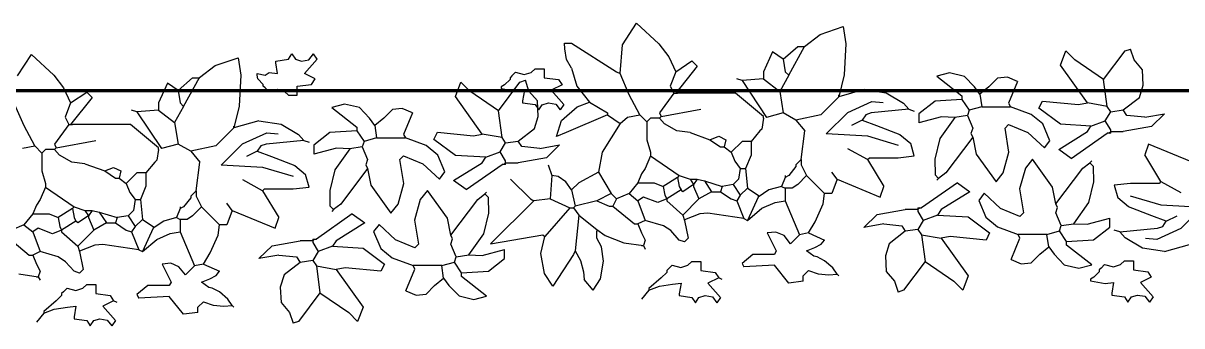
# Model space of a CAD drawing. Header units: inches. Extents: x 2013 to 15569, y -2551 to 2524.
# Drawn here: x 10773.4 to 10979.4, y 1019.8 to 1073.7 of the extents above; entities that cross this region are included whole.
import ezdxf

# ---------------------------------------------------------------- set-up
doc = ezdxf.new("R2010")
doc.units = ezdxf.units.IN
doc.header["$MEASUREMENT"] = 0
doc.layers.add('A-FLOR-FTPT', color=6, linetype='Continuous', lineweight=70)
doc.layers.add('VERDE_siepe', color=96, linetype='Continuous')

msp = doc.modelspace()

# ---------------------------------------------------------------- linework, layer by layer
at = {"layer": 'A-FLOR-FTPT'}
msp.add_line((11298.869, 1061.639), (10391.869, 1061.639), dxfattribs=at)
at = {"layer": 'VERDE_siepe'}
for p, q in [((10879.966, 1069.876), (10882.455, 1073.712)), ((10882.455, 1073.712), (10886.409, 1070.03)), ((10915.112, 1071.717), (10919.213, 1073.098)), ((10919.213, 1073.098), (10919.652, 1070.03)), ((10912.33, 1069.569), (10915.112, 1071.717)), ((10869.64, 1070.174), (10870.916, 1070.174)), ((10869.715, 1069.109), (10869.64, 1070.174)), ((10870.007, 1067.268), (10869.715, 1069.109)), ((10870.916, 1070.174), (10878.888, 1065.072)), ((10879.526, 1064.753), (10879.966, 1069.876)), ((10886.409, 1070.03), (10888.167, 1067.728)), ((10908.546, 1067.304), (10911.098, 1069.537)), ((10909.503, 1064.434), (10912.33, 1069.569)), ((10911.098, 1069.537), (10912.373, 1069.537)), ((10919.652, 1070.03), (10919.359, 1064.506)), ((10969.289, 1068.778), (10970.246, 1069.097)), ((10970.883, 1067.183), (10970.246, 1069.097)), ((10772.415, 1064.319), (10774.905, 1068.155)), ((10774.905, 1068.155), (10778.859, 1064.473)), ((10807.562, 1066.16), (10811.663, 1067.541)), ((10811.663, 1067.541), (10812.102, 1064.473)), ((10818.333, 1066.961), (10820.565, 1067.279)), ((10818.333, 1066.641), (10818.333, 1066.961)), ((10820.565, 1067.279), (10821.203, 1068.236)), ((10821.203, 1068.236), (10821.825, 1067.308)), ((10821.825, 1067.308), (10822.915, 1066.966)), ((10822.915, 1066.966), (10824.222, 1067.194)), ((10823.435, 1064.728), (10825.667, 1067.279)), ((10824.222, 1067.194), (10825.03, 1068.236)), ((10825.667, 1067.279), (10825.03, 1068.236)), ((10870.915, 1065.71), (10870.007, 1067.268)), ((10888.167, 1067.728), (10889.412, 1065.072)), ((10889.412, 1065.072), (10892.282, 1066.985)), ((10892.282, 1066.985), (10893.238, 1066.029)), ((10906.633, 1068.58), (10905.038, 1065.072)), ((10908.546, 1067.304), (10906.633, 1068.58)), ((10908.546, 1067.304), (10908.865, 1065.072)), ((10957.809, 1066.227), (10958.766, 1068.778)), ((10960.359, 1067.183), (10958.766, 1068.778)), ((10965.463, 1063.675), (10960.359, 1067.183)), ((10965.463, 1063.675), (10969.289, 1068.778)), ((10972.374, 1065.416), (10970.883, 1067.183)), ((10804.78, 1064.012), (10807.562, 1066.16)), ((10816.448, 1064.468), (10817.14, 1064.911)), ((10817.14, 1064.911), (10818.651, 1064.728)), ((10818.651, 1064.728), (10818.333, 1066.641)), ((10860.285, 1064.318), (10860.922, 1064.957)), ((10860.922, 1064.957), (10862.477, 1064.552)), ((10862.477, 1064.552), (10863.73, 1064.952)), ((10863.73, 1064.952), (10864.43, 1065.595)), ((10864.43, 1065.595), (10866.025, 1065.595)), ((10866.025, 1065.595), (10866.025, 1064)), ((10870.915, 1065.71), (10871.872, 1062.52)), ((10878.888, 1065.072), (10879.526, 1064.753)), ((10889.412, 1065.072), (10888.455, 1062.52)), ((10893.238, 1066.029), (10889.412, 1061.245)), ((10905.038, 1065.072), (10905.038, 1063.797)), ((10908.865, 1065.072), (10909.503, 1064.434)), ((10938.114, 1064.839), (10935.835, 1064.259)), ((10940.75, 1064.225), (10938.114, 1064.839)), ((10962.592, 1059.53), (10957.809, 1066.227)), ((10972.521, 1062.654), (10972.374, 1065.416)), ((10778.859, 1064.473), (10780.616, 1062.171)), ((10799.082, 1063.023), (10797.487, 1059.515)), ((10800.996, 1061.747), (10799.082, 1063.023)), ((10800.996, 1061.747), (10803.547, 1063.98)), ((10801.952, 1058.877), (10804.78, 1064.012)), ((10803.547, 1063.98), (10804.823, 1063.98)), ((10812.102, 1064.473), (10811.809, 1058.95)), ((10815.007, 1064.427), (10815.007, 1064.747)), ((10815.007, 1064.747), (10816.448, 1064.468)), ((10815.143, 1063.771), (10815.007, 1064.427)), ((10816.1, 1062.814), (10815.143, 1063.771)), ((10816.1, 1062.496), (10816.1, 1062.814)), ((10822.16, 1062.496), (10824.71, 1062.814)), ((10825.348, 1063.771), (10823.435, 1064.728)), ((10824.71, 1062.814), (10825.348, 1063.771)), ((10850.258, 1060.67), (10851.215, 1063.221)), ((10852.809, 1061.626), (10851.215, 1063.221)), ((10857.912, 1058.118), (10861.739, 1063.221)), ((10859.009, 1062.725), (10858.422, 1062.38)), ((10859.965, 1063.681), (10859.009, 1062.725)), ((10860.285, 1064.318), (10859.965, 1064)), ((10859.965, 1064), (10859.965, 1063.681)), ((10861.739, 1063.221), (10862.696, 1063.54)), ((10863.333, 1061.626), (10862.696, 1063.54)), ((10866.025, 1064), (10868.576, 1063.681)), ((10869.214, 1062.725), (10867.301, 1061.768)), ((10868.576, 1063.681), (10869.214, 1062.725)), ((10881.137, 1060.978), (10879.526, 1064.753)), ((10901.211, 1063.477), (10900.254, 1063.797)), ((10905.038, 1063.797), (10901.211, 1063.477)), ((10901.211, 1063.477), (10905.579, 1056.928)), ((10905.038, 1063.797), (10907.908, 1061.564)), ((10909.503, 1064.434), (10907.908, 1061.564)), ((10919.359, 1064.506), (10918.432, 1060.607)), ((10935.835, 1064.259), (10940.299, 1060.752)), ((10942.532, 1062.346), (10940.75, 1064.225)), ((10946.608, 1063.918), (10945.083, 1062.346)), ((10948.365, 1064.072), (10946.608, 1063.918)), ((10950.186, 1063.303), (10948.365, 1064.072)), ((10950.186, 1063.303), (10948.591, 1059.476)), ((10966.1, 1058.891), (10965.463, 1063.675)), ((10780.616, 1062.171), (10781.861, 1059.515)), ((10781.861, 1059.515), (10784.731, 1061.428)), ((10784.731, 1061.428), (10785.688, 1060.472)), ((10800.996, 1061.747), (10801.314, 1059.515)), ((10816.419, 1062.177), (10816.1, 1062.496)), ((10816.419, 1062.177), (10817.056, 1061.539)), ((10817.056, 1061.539), (10818.611, 1061.943)), ((10818.611, 1061.943), (10819.864, 1061.544)), ((10819.864, 1061.544), (10820.565, 1060.901)), ((10820.565, 1060.901), (10822.16, 1060.901)), ((10822.16, 1060.901), (10822.16, 1062.496)), ((10855.042, 1053.973), (10850.258, 1060.67)), ((10857.912, 1058.118), (10852.809, 1061.626)), ((10858.422, 1062.38), (10858.422, 1062.06)), ((10858.422, 1062.06), (10859.729, 1061.833)), ((10859.729, 1061.833), (10861.006, 1061.584)), ((10861.006, 1061.584), (10862.517, 1061.768)), ((10862.517, 1061.768), (10862.198, 1059.854)), ((10864.824, 1059.859), (10863.333, 1061.626)), ((10867.301, 1061.768), (10869.533, 1059.216)), ((10871.872, 1062.52), (10874.104, 1059.65)), ((10883.033, 1057.418), (10881.137, 1060.978)), ((10889.093, 1061.245), (10886.541, 1057.737)), ((10888.455, 1062.52), (10889.093, 1061.245)), ((10889.093, 1061.245), (10889.412, 1061.245)), ((10889.412, 1061.245), (10889.73, 1061.245)), ((10900.063, 1061.245), (10889.73, 1061.245)), ((10905.038, 1057.099), (10900.063, 1061.245)), ((10907.908, 1061.564), (10908.546, 1057.737)), ((10922.897, 1061.883), (10918.432, 1060.607)), ((10918.432, 1060.607), (10918.432, 1060.926)), ((10922.897, 1061.883), (10926.828, 1061.285)), ((10926.828, 1061.285), (10929.903, 1059.444)), ((10940.299, 1060.752), (10940.299, 1060.114)), ((10943.489, 1061.07), (10942.532, 1062.346)), ((10945.083, 1062.346), (10943.489, 1061.07)), ((10943.489, 1061.07), (10943.808, 1058.838)), ((10971.84, 1060.486), (10972.521, 1062.654)), ((10773.587, 1055.421), (10771.975, 1059.196)), ((10781.861, 1059.515), (10780.904, 1056.963)), ((10785.688, 1060.472), (10781.861, 1055.688)), ((10797.487, 1059.515), (10797.487, 1058.24)), ((10801.952, 1058.877), (10800.358, 1056.007)), ((10801.314, 1059.515), (10801.952, 1058.877)), ((10811.809, 1058.95), (10810.882, 1055.05)), ((10830.564, 1059.282), (10828.285, 1058.702)), ((10828.285, 1058.702), (10832.749, 1055.195)), ((10833.2, 1058.668), (10830.564, 1059.282)), ((10834.982, 1056.789), (10833.2, 1058.668)), ((10862.198, 1059.854), (10862.198, 1059.535)), ((10862.198, 1059.535), (10864.43, 1059.216)), ((10864.43, 1059.216), (10865.069, 1058.259)), ((10864.97, 1057.097), (10864.824, 1059.859)), ((10865.069, 1058.259), (10865.691, 1059.187)), ((10865.691, 1059.187), (10866.781, 1059.53)), ((10866.781, 1059.53), (10868.088, 1059.301)), ((10868.088, 1059.301), (10868.896, 1058.259)), ((10869.533, 1059.216), (10868.896, 1058.259)), ((10869.129, 1056.375), (10871.911, 1058.83)), ((10871.911, 1058.83), (10874.104, 1059.65)), ((10874.104, 1059.65), (10877.293, 1057.737)), ((10918.432, 1060.607), (10915.243, 1057.418)), ((10919.992, 1057.795), (10924.274, 1059.766)), ((10924.274, 1059.766), (10926.285, 1059.563)), ((10929.903, 1059.444), (10930.869, 1058.375)), ((10935.516, 1059.795), (10932.646, 1057.562)), ((10940.299, 1060.114), (10935.516, 1059.795)), ((10940.299, 1060.114), (10941.576, 1058.2)), ((10943.808, 1058.838), (10941.576, 1058.2)), ((10943.808, 1058.838), (10948.91, 1058.838)), ((10948.591, 1059.476), (10948.91, 1058.838)), ((10952.612, 1057.475), (10948.91, 1058.838)), ((10953.982, 1058.573), (10954.619, 1059.848)), ((10954.619, 1059.848), (10960.998, 1059.211)), ((10960.998, 1059.211), (10962.592, 1059.53)), ((10966.1, 1058.891), (10962.592, 1059.53)), ((10966.738, 1057.935), (10966.1, 1058.891)), ((10968.97, 1058.254), (10971.84, 1060.486)), ((10780.904, 1056.963), (10781.543, 1055.688)), ((10793.66, 1057.92), (10792.704, 1058.24)), ((10797.487, 1058.24), (10793.66, 1057.92)), ((10793.66, 1057.92), (10798.029, 1051.371)), ((10797.487, 1058.24), (10800.358, 1056.007)), ((10835.939, 1055.514), (10834.982, 1056.789)), ((10837.533, 1056.789), (10835.939, 1055.514)), ((10839.058, 1058.362), (10837.533, 1056.789)), ((10840.815, 1058.515), (10839.058, 1058.362)), ((10842.636, 1057.746), (10840.815, 1058.515)), ((10842.636, 1057.746), (10841.041, 1053.919)), ((10858.549, 1053.335), (10857.912, 1058.118)), ((10864.29, 1054.929), (10864.97, 1057.097)), ((10877.293, 1057.418), (10869.958, 1054.229)), ((10877.293, 1057.737), (10877.293, 1057.418)), ((10877.293, 1057.418), (10879.526, 1055.823)), ((10879.526, 1055.823), (10880.844, 1056.989)), ((10880.844, 1056.989), (10883.033, 1057.418)), ((10883.033, 1057.418), (10884.309, 1056.143)), ((10884.947, 1056.78), (10884.309, 1056.143)), ((10886.541, 1056.78), (10884.947, 1056.78)), ((10886.541, 1057.737), (10886.86, 1057.099)), ((10886.86, 1057.099), (10886.541, 1056.78)), ((10887.434, 1055.762), (10886.541, 1056.78)), ((10886.86, 1057.099), (10893.877, 1058.375)), ((10905.038, 1056.78), (10904.719, 1054.866)), ((10905.038, 1056.78), (10905.038, 1057.099)), ((10908.546, 1057.737), (10905.579, 1056.928)), ((10910.778, 1056.461), (10908.546, 1057.737)), ((10915.243, 1057.418), (10910.778, 1056.461)), ((10916.164, 1053.989), (10919.992, 1057.795)), ((10923.216, 1057.418), (10922.578, 1056.461)), ((10924.172, 1057.737), (10923.216, 1057.418)), ((10930.869, 1058.375), (10924.172, 1057.737)), ((10930.869, 1058.375), (10931.826, 1058.056)), ((10932.646, 1057.562), (10932.646, 1055.968)), ((10936.65, 1057.015), (10932.646, 1055.968)), ((10939.024, 1056.925), (10936.357, 1053.179)), ((10939.024, 1056.925), (10936.65, 1057.015)), ((10941.256, 1057.243), (10939.024, 1056.925)), ((10941.576, 1058.2), (10941.256, 1057.243)), ((10941.256, 1057.243), (10942.213, 1055.011)), ((10954.662, 1055.787), (10952.612, 1057.475)), ((10957.809, 1055.703), (10953.982, 1058.573)), ((10965.781, 1056.341), (10966.738, 1057.935)), ((10966.738, 1057.935), (10968.97, 1058.254)), ((10969.608, 1057.297), (10968.97, 1058.254)), ((10972.797, 1056.978), (10969.608, 1057.297)), ((10972.797, 1056.978), (10976.328, 1057.591)), ((10976.328, 1057.591), (10973.985, 1055.29)), ((10775.483, 1051.861), (10773.587, 1055.421)), ((10781.543, 1055.688), (10778.991, 1052.18)), ((10781.543, 1055.688), (10781.861, 1055.688)), ((10781.861, 1055.688), (10782.18, 1055.688)), ((10792.512, 1055.688), (10782.18, 1055.688)), ((10797.487, 1051.543), (10792.512, 1055.688)), ((10800.358, 1056.007), (10800.996, 1052.18)), ((10810.882, 1055.05), (10807.693, 1051.861)), ((10815.347, 1056.326), (10810.882, 1055.05)), ((10810.882, 1055.05), (10810.882, 1055.37)), ((10815.347, 1056.326), (10819.278, 1055.728)), ((10819.278, 1055.728), (10822.353, 1053.887)), ((10832.749, 1054.557), (10827.965, 1054.238)), ((10832.749, 1055.195), (10832.749, 1054.557)), ((10832.749, 1054.557), (10834.025, 1052.643)), ((10835.939, 1055.514), (10836.257, 1053.281)), ((10861.42, 1052.697), (10864.29, 1054.929)), ((10868.23, 1053.538), (10869.129, 1056.375)), ((10879.526, 1055.823), (10876.336, 1050.721)), ((10884.309, 1056.143), (10884.309, 1052.953)), ((10889.631, 1054.534), (10887.434, 1055.762)), ((10891.963, 1054.229), (10889.631, 1054.534)), ((10904.401, 1054.548), (10902.806, 1052.634)), ((10904.719, 1054.866), (10904.401, 1054.548)), ((10910.778, 1056.461), (10912.373, 1054.548)), ((10911.735, 1049.446), (10912.373, 1054.548)), ((10922.578, 1056.461), (10920.665, 1055.505)), ((10922.578, 1056.461), (10925.129, 1055.505)), ((10925.129, 1055.505), (10929.276, 1053.91)), ((10942.213, 1055.011), (10941.894, 1054.055)), ((10948.591, 1055.649), (10947.953, 1055.011)), ((10948.658, 1050.724), (10947.953, 1055.011)), ((10948.591, 1055.649), (10952.026, 1054.253)), ((10955.927, 1052.778), (10954.662, 1055.787)), ((10963.23, 1055.384), (10957.809, 1055.703)), ((10962.592, 1054.427), (10963.23, 1055.384)), ((10963.23, 1055.384), (10965.781, 1056.341)), ((10966.738, 1054.746), (10965.781, 1056.341)), ((10966.738, 1054.427), (10966.738, 1054.746)), ((10973.985, 1055.29), (10968.97, 1054.427)), ((10779.31, 1051.543), (10786.326, 1052.818)), ((10812.442, 1052.239), (10816.723, 1054.21)), ((10823.319, 1052.818), (10816.622, 1052.18)), ((10816.723, 1054.21), (10818.735, 1054.006)), ((10822.353, 1053.887), (10823.319, 1052.818)), ((10823.319, 1052.818), (10824.276, 1052.499)), ((10827.965, 1054.238), (10825.095, 1052.005)), ((10834.025, 1052.643), (10833.706, 1051.687)), ((10836.257, 1053.281), (10834.025, 1052.643)), ((10836.257, 1053.281), (10841.36, 1053.281)), ((10841.041, 1053.919), (10841.36, 1053.281)), ((10845.062, 1051.918), (10841.36, 1053.281)), ((10846.431, 1053.016), (10847.069, 1054.291)), ((10850.258, 1050.146), (10846.431, 1053.016)), ((10847.069, 1054.291), (10853.447, 1053.654)), ((10853.447, 1053.654), (10855.042, 1053.973)), ((10858.549, 1053.335), (10855.042, 1053.973)), ((10859.188, 1052.378), (10858.549, 1053.335)), ((10859.188, 1052.378), (10861.42, 1052.697)), ((10862.058, 1051.741), (10861.42, 1052.697)), ((10869.958, 1054.229), (10868.23, 1053.538)), ((10884.309, 1052.953), (10884.947, 1050.721)), ((10891.963, 1054.229), (10895.471, 1052.953)), ((10895.471, 1052.953), (10897.065, 1053.591)), ((10895.471, 1052.953), (10897.384, 1051.678)), ((10897.065, 1053.591), (10898.341, 1052.953)), ((10898.341, 1052.953), (10898.022, 1051.678)), ((10901.211, 1052.634), (10899.297, 1050.721)), ((10902.806, 1052.634), (10901.211, 1052.634)), ((10902.806, 1052.634), (10902.811, 1050.239)), ((10923.56, 1053.582), (10916.164, 1053.989)), ((10929.01, 1051.95), (10923.56, 1053.582)), ((10929.276, 1053.91), (10931.189, 1052.316)), ((10936.357, 1053.179), (10935.478, 1049.497)), ((10942.213, 1053.417), (10937.429, 1047.038)), ((10941.894, 1054.055), (10942.213, 1053.417)), ((10942.213, 1053.416), (10942.8, 1050.418)), ((10952.026, 1054.253), (10954.97, 1051.503)), ((10954.97, 1051.503), (10955.927, 1052.778)), ((10957.489, 1051.238), (10962.592, 1054.427)), ((10959.722, 1049.644), (10966.1, 1054.108)), ((10966.419, 1054.108), (10966.1, 1054.108)), ((10966.419, 1054.108), (10966.738, 1054.427)), ((10966.738, 1054.108), (10966.419, 1054.108)), ((10966.738, 1054.108), (10966.738, 1054.427)), ((10966.738, 1054.427), (10968.97, 1054.427)), ((10773.294, 1051.432), (10775.483, 1051.861)), ((10775.483, 1051.861), (10776.759, 1050.586)), ((10777.396, 1051.223), (10776.759, 1050.586)), ((10776.759, 1050.586), (10776.759, 1047.396)), ((10778.991, 1051.223), (10777.396, 1051.223)), ((10778.991, 1052.18), (10779.31, 1051.543)), ((10779.31, 1051.543), (10778.991, 1051.223)), ((10779.884, 1050.205), (10778.991, 1051.223)), ((10797.487, 1051.223), (10797.169, 1049.31)), ((10797.487, 1051.223), (10797.487, 1051.543)), ((10800.996, 1052.18), (10798.029, 1051.371)), ((10803.228, 1050.904), (10800.996, 1052.18)), ((10807.693, 1051.861), (10803.228, 1050.904)), ((10803.228, 1050.904), (10804.823, 1048.991)), ((10808.614, 1048.433), (10812.442, 1052.239)), ((10815.028, 1050.904), (10813.115, 1049.948)), ((10815.665, 1051.861), (10815.028, 1050.904)), ((10815.028, 1050.904), (10817.579, 1049.948)), ((10816.622, 1052.18), (10815.665, 1051.861)), ((10825.095, 1052.005), (10825.095, 1050.411)), ((10829.099, 1051.458), (10825.095, 1050.411)), ((10831.473, 1051.368), (10828.806, 1047.622)), ((10831.473, 1051.368), (10829.099, 1051.458)), ((10833.706, 1051.687), (10831.474, 1051.368)), ((10833.706, 1051.687), (10834.662, 1049.455)), ((10847.112, 1050.23), (10845.062, 1051.918)), ((10855.679, 1049.827), (10858.231, 1050.784)), ((10858.231, 1050.784), (10859.188, 1052.378)), ((10859.188, 1049.189), (10858.231, 1050.784)), ((10865.246, 1051.421), (10862.058, 1051.741)), ((10865.246, 1051.421), (10868.778, 1052.035)), ((10868.778, 1052.035), (10866.435, 1049.733)), ((10876.336, 1050.721), (10875.699, 1047.213)), ((10884.947, 1050.721), (10884.947, 1050.083)), ((10897.384, 1051.678), (10898.022, 1051.678)), ((10898.022, 1051.678), (10899.297, 1050.721)), ((10899.297, 1050.721), (10899.936, 1049.126)), ((10923.535, 1049.446), (10920.027, 1051.359)), ((10931.826, 1050.083), (10931.189, 1052.316)), ((10942.8, 1050.418), (10946.359, 1045.444)), ((10947.635, 1047.038), (10948.658, 1050.724)), ((10959.722, 1049.644), (10957.489, 1051.238)), ((10973.435, 1052.194), (10972.797, 1050.281)), ((10981.089, 1049.005), (10973.435, 1052.194)), ((10782.081, 1048.977), (10779.884, 1050.205)), ((10784.413, 1048.672), (10782.081, 1048.977)), ((10784.413, 1048.672), (10787.92, 1047.396)), ((10796.85, 1048.991), (10795.255, 1047.078)), ((10797.169, 1049.31), (10796.85, 1048.991)), ((10804.184, 1043.889), (10804.823, 1048.991)), ((10816.01, 1048.025), (10808.614, 1048.433)), ((10817.579, 1049.948), (10821.725, 1048.353)), ((10821.725, 1048.353), (10823.639, 1046.759)), ((10834.662, 1049.455), (10834.344, 1048.498)), ((10834.344, 1048.498), (10834.662, 1047.86)), ((10841.041, 1050.092), (10840.403, 1049.455)), ((10841.108, 1045.168), (10840.403, 1049.455)), ((10841.041, 1050.092), (10844.476, 1048.696)), ((10844.476, 1048.696), (10847.419, 1045.946)), ((10848.376, 1047.222), (10847.112, 1050.23)), ((10849.939, 1045.681), (10855.042, 1048.87)), ((10855.679, 1049.827), (10850.258, 1050.146)), ((10852.172, 1044.087), (10858.549, 1048.551)), ((10855.042, 1048.87), (10855.679, 1049.827)), ((10858.869, 1048.551), (10858.549, 1048.551)), ((10858.869, 1048.551), (10859.188, 1048.87)), ((10859.188, 1048.551), (10858.869, 1048.551)), ((10859.188, 1048.87), (10859.188, 1049.189)), ((10859.188, 1048.551), (10859.188, 1048.87)), ((10859.188, 1048.87), (10861.42, 1048.87)), ((10866.435, 1049.733), (10861.42, 1048.87)), ((10866.769, 1048.489), (10867.407, 1046.575)), ((10884.947, 1050.083), (10883.99, 1047.851)), ((10884.947, 1050.083), (10890.05, 1046.575)), ((10899.936, 1049.126), (10900.892, 1047.851)), ((10902.811, 1050.239), (10901.849, 1047.851)), ((10911.735, 1049.446), (10910.778, 1048.489)), ((10910.778, 1048.489), (10910.778, 1048.169)), ((10911.735, 1049.446), (10911.735, 1048.489)), ((10911.735, 1048.489), (10912.692, 1046.575)), ((10923.535, 1049.446), (10923.854, 1049.764)), ((10923.535, 1049.446), (10926.405, 1044.662)), ((10923.854, 1049.764), (10928.956, 1049.764)), ((10928.956, 1049.764), (10931.826, 1050.083)), ((10935.478, 1049.497), (10935.516, 1046.719)), ((10952.843, 1049.499), (10951.568, 1047.905)), ((10956.402, 1044.525), (10952.843, 1049.499)), ((10961.773, 1047.905), (10963.048, 1048.861)), ((10963.048, 1048.861), (10963.367, 1049.18)), ((10963.686, 1048.223), (10963.048, 1048.861)), ((10975.667, 1045.497), (10972.797, 1050.281)), ((10776.759, 1047.396), (10777.396, 1045.164)), ((10787.92, 1047.396), (10789.515, 1048.034)), ((10787.92, 1047.396), (10789.834, 1046.121)), ((10789.515, 1048.034), (10790.79, 1047.396)), ((10790.79, 1047.396), (10790.472, 1046.121)), ((10793.66, 1047.078), (10791.747, 1045.164)), ((10795.255, 1047.078), (10793.66, 1047.078)), ((10795.255, 1047.078), (10795.261, 1044.682)), ((10821.459, 1046.394), (10816.01, 1048.025)), ((10824.276, 1044.526), (10823.639, 1046.759)), ((10828.806, 1047.622), (10827.928, 1043.94)), ((10834.662, 1047.86), (10829.879, 1041.481)), ((10834.663, 1047.859), (10835.25, 1044.861)), ((10847.419, 1045.946), (10848.376, 1047.222)), ((10867.407, 1046.575), (10867.088, 1042.429)), ((10868.543, 1046.403), (10867.407, 1046.575)), ((10869.861, 1045.483), (10868.543, 1046.403)), ((10875.699, 1047.213), (10872.19, 1045.299)), ((10875.699, 1047.213), (10877.931, 1043.386)), ((10883.353, 1046.894), (10882.714, 1045.299)), ((10883.99, 1047.851), (10883.353, 1046.894)), ((10889.73, 1046.256), (10887.18, 1044.662)), ((10890.05, 1046.575), (10889.73, 1046.256)), ((10889.73, 1046.256), (10890.05, 1044.662)), ((10890.05, 1046.575), (10891.963, 1045.937)), ((10900.892, 1047.851), (10900.574, 1045.937)), ((10900.892, 1047.851), (10901.849, 1047.851)), ((10901.849, 1047.851), (10902.168, 1044.342)), ((10908.865, 1046.256), (10908.228, 1044.662)), ((10908.865, 1046.575), (10908.865, 1046.256)), ((10909.503, 1046.575), (10908.865, 1046.256)), ((10910.778, 1048.169), (10909.503, 1046.575)), ((10912.692, 1046.575), (10911.098, 1044.981)), ((10912.692, 1046.575), (10915.881, 1043.386)), ((10918.113, 1045.937), (10917.157, 1047.213)), ((10935.516, 1046.719), (10936.154, 1046.081)), ((10937.429, 1047.038), (10936.154, 1046.081)), ((10946.359, 1045.444), (10947.635, 1047.038)), ((10951.568, 1047.905), (10950.544, 1044.218)), ((10956.989, 1041.526), (10961.773, 1047.905)), ((10963.724, 1045.446), (10963.686, 1048.223)), ((10777.396, 1044.526), (10776.439, 1042.294)), ((10777.396, 1045.164), (10777.396, 1044.526)), ((10777.396, 1044.526), (10782.499, 1041.019)), ((10789.834, 1046.121), (10790.472, 1046.121)), ((10790.472, 1046.121), (10791.747, 1045.164)), ((10791.747, 1045.164), (10792.385, 1043.569)), ((10795.261, 1044.682), (10794.299, 1042.294)), ((10815.985, 1043.889), (10812.476, 1045.802)), ((10815.985, 1043.889), (10816.303, 1044.207)), ((10816.303, 1044.207), (10821.406, 1044.207)), ((10821.406, 1044.207), (10824.276, 1044.526)), ((10835.25, 1044.861), (10838.808, 1039.887)), ((10840.084, 1041.481), (10841.108, 1045.168)), ((10852.172, 1044.087), (10849.939, 1045.681)), ((10860.072, 1045.937), (10863.58, 1042.429)), ((10870.915, 1044.024), (10869.861, 1045.483)), ((10872.19, 1045.299), (10870.915, 1044.024)), ((10882.714, 1045.299), (10881.12, 1043.386)), ((10882.714, 1045.299), (10885.585, 1045.299)), ((10885.585, 1045.299), (10887.18, 1044.662)), ((10887.18, 1044.662), (10887.498, 1043.067)), ((10890.05, 1044.662), (10890.368, 1044.024)), ((10892.6, 1044.981), (10890.687, 1043.705)), ((10891.963, 1045.937), (10892.6, 1044.981)), ((10891.963, 1045.937), (10893.238, 1045.937)), ((10893.238, 1045.937), (10892.6, 1044.981)), ((10892.6, 1044.981), (10892.6, 1044.662)), ((10892.6, 1044.662), (10893.557, 1042.429)), ((10893.238, 1045.937), (10894.514, 1045.619)), ((10894.514, 1045.619), (10897.703, 1044.662)), ((10894.514, 1045.619), (10895.79, 1043.705)), ((10897.703, 1044.662), (10897.384, 1043.705)), ((10899.617, 1044.981), (10897.703, 1044.662)), ((10900.574, 1045.937), (10899.617, 1044.981)), ((10899.617, 1044.981), (10900.892, 1043.067)), ((10902.168, 1044.342), (10900.892, 1043.067)), ((10902.168, 1044.342), (10904.081, 1043.067)), ((10908.228, 1044.662), (10905.995, 1044.024)), ((10908.228, 1044.662), (10908.865, 1044.342)), ((10910.141, 1044.342), (10908.865, 1044.342)), ((10908.865, 1044.342), (10908.865, 1042.11)), ((10911.098, 1044.981), (10910.141, 1044.342)), ((10918.113, 1045.937), (10917.157, 1043.386)), ((10918.113, 1045.937), (10925.767, 1042.749)), ((10925.767, 1042.749), (10926.405, 1044.662)), ((10939.48, 1045.299), (10933.102, 1040.835)), ((10936.154, 1046.081), (10935.835, 1045.763)), ((10939.48, 1045.299), (10941.713, 1043.705)), ((10950.544, 1044.218), (10951.249, 1039.931)), ((10956.989, 1041.527), (10956.402, 1044.525)), ((10962.845, 1041.764), (10963.724, 1045.446)), ((10970.246, 1045.179), (10967.376, 1044.86)), ((10967.376, 1044.86), (10968.013, 1042.627)), ((10975.348, 1045.179), (10970.246, 1045.179)), ((10975.667, 1045.497), (10975.348, 1045.179)), ((10975.667, 1045.497), (10979.175, 1043.584)), ((10776.439, 1042.294), (10775.802, 1041.337)), ((10792.385, 1043.569), (10793.342, 1042.294)), ((10793.342, 1042.294), (10793.023, 1040.38)), ((10793.342, 1042.294), (10794.299, 1042.294)), ((10794.299, 1042.294), (10794.617, 1038.786)), ((10803.228, 1042.613), (10801.952, 1041.019)), ((10804.184, 1043.889), (10803.228, 1042.932)), ((10803.228, 1042.932), (10803.228, 1042.613)), ((10804.184, 1043.889), (10804.184, 1042.932)), ((10804.184, 1042.932), (10805.141, 1041.019)), ((10815.985, 1043.889), (10818.855, 1039.105)), ((10827.928, 1043.94), (10827.965, 1041.163)), ((10844.017, 1042.348), (10842.994, 1038.662)), ((10845.292, 1043.942), (10844.017, 1042.348)), ((10848.851, 1038.968), (10845.293, 1043.942)), ((10849.439, 1035.969), (10854.223, 1042.348)), ((10854.223, 1042.348), (10855.498, 1043.305)), ((10855.498, 1043.305), (10855.816, 1043.623)), ((10856.136, 1042.667), (10855.498, 1043.305)), ((10856.174, 1039.889), (10856.136, 1042.667)), ((10864.218, 1042.11), (10856.519, 1034.411)), ((10863.58, 1042.429), (10864.218, 1042.11)), ((10867.088, 1042.429), (10864.218, 1042.11)), ((10867.088, 1042.429), (10870.596, 1040.835)), ((10870.915, 1044.024), (10871.552, 1041.154)), ((10875.379, 1042.11), (10871.552, 1041.154)), ((10877.931, 1043.386), (10875.379, 1042.11)), ((10875.379, 1042.11), (10877.612, 1041.154)), ((10877.931, 1043.386), (10878.888, 1042.429)), ((10878.888, 1042.429), (10878.249, 1041.154)), ((10881.12, 1043.386), (10878.888, 1042.429)), ((10881.12, 1043.386), (10882.714, 1042.11)), ((10883.671, 1042.749), (10882.714, 1042.11)), ((10882.714, 1042.11), (10883.99, 1038.602)), ((10886.223, 1041.792), (10883.671, 1042.749)), ((10887.817, 1042.429), (10886.223, 1041.792)), ((10887.498, 1043.067), (10887.817, 1042.429)), ((10890.368, 1044.024), (10887.817, 1042.429)), ((10887.817, 1042.429), (10887.817, 1042.11)), ((10887.817, 1042.11), (10890.687, 1039.559)), ((10890.687, 1043.705), (10890.368, 1044.024)), ((10893.557, 1042.429), (10890.687, 1039.559)), ((10895.79, 1043.705), (10893.557, 1042.429)), ((10895.79, 1043.705), (10897.384, 1043.705)), ((10897.384, 1043.705), (10899.297, 1042.429)), ((10899.297, 1042.429), (10900.254, 1042.11)), ((10900.892, 1043.067), (10900.254, 1042.11)), ((10900.254, 1042.11), (10901.53, 1038.922)), ((10904.081, 1042.749), (10902.168, 1038.602)), ((10905.995, 1044.024), (10904.081, 1042.749)), ((10904.081, 1043.067), (10904.081, 1042.749)), ((10907.087, 1041.801), (10908.865, 1042.11)), ((10908.865, 1042.11), (10911.416, 1036.051)), ((10915.64, 1041.555), (10915.881, 1043.386)), ((10917.157, 1043.386), (10915.881, 1043.386)), ((10941.713, 1043.705), (10936.61, 1040.516)), ((10944.232, 1043.44), (10943.276, 1042.164)), ((10943.276, 1042.164), (10944.54, 1039.156)), ((10947.176, 1040.69), (10944.232, 1043.44)), ((10969.927, 1041.033), (10968.013, 1042.627)), ((10970.192, 1042.992), (10975.642, 1041.361)), ((10775.802, 1041.337), (10775.164, 1039.742)), ((10782.18, 1040.699), (10779.629, 1039.105)), ((10782.499, 1041.019), (10782.18, 1040.699)), ((10782.18, 1040.699), (10782.499, 1039.105)), ((10782.499, 1041.019), (10784.413, 1040.38)), ((10784.413, 1040.38), (10785.05, 1039.424)), ((10784.413, 1040.38), (10785.688, 1040.38)), ((10785.688, 1040.38), (10785.05, 1039.424)), ((10785.688, 1040.38), (10786.963, 1040.062)), ((10786.963, 1040.062), (10790.153, 1039.105)), ((10786.963, 1040.062), (10788.24, 1038.148)), ((10793.023, 1040.38), (10792.067, 1039.424)), ((10801.314, 1040.699), (10800.677, 1039.105)), ((10801.314, 1041.019), (10801.314, 1040.699)), ((10801.952, 1041.019), (10801.314, 1040.699)), ((10805.141, 1041.019), (10803.547, 1039.424)), ((10805.141, 1041.019), (10808.331, 1037.829)), ((10810.563, 1040.38), (10809.606, 1041.656)), ((10810.563, 1040.38), (10809.606, 1037.829)), ((10810.563, 1040.38), (10818.217, 1037.192)), ((10827.965, 1041.163), (10828.604, 1040.525)), ((10828.604, 1040.525), (10828.285, 1040.206)), ((10829.879, 1041.481), (10828.604, 1040.525)), ((10838.809, 1039.887), (10840.084, 1041.481)), ((10870.596, 1040.835), (10866.132, 1035.732)), ((10870.596, 1040.835), (10871.234, 1040.835)), ((10871.552, 1041.154), (10871.234, 1040.835)), ((10871.234, 1040.835), (10872.19, 1039.559)), ((10877.612, 1041.154), (10878.249, 1041.154)), ((10878.249, 1041.154), (10882.076, 1037.965)), ((10902.168, 1038.602), (10904.744, 1040.757)), ((10904.744, 1040.757), (10907.087, 1041.801)), ((10914.234, 1038.364), (10915.64, 1041.555)), ((10925.217, 1039.653), (10930.232, 1040.516)), ((10932.464, 1040.516), (10930.232, 1040.516)), ((10932.464, 1040.835), (10932.783, 1040.835)), ((10932.464, 1040.835), (10932.464, 1040.516)), ((10932.783, 1040.835), (10932.464, 1040.516)), ((10932.464, 1040.516), (10932.464, 1040.197)), ((10932.464, 1040.197), (10933.421, 1038.602)), ((10932.783, 1040.835), (10933.102, 1040.835)), ((10936.61, 1040.516), (10935.973, 1039.559)), ((10950.611, 1039.294), (10947.176, 1040.69)), ((10957.308, 1040.888), (10956.989, 1041.526)), ((10956.989, 1039.931), (10957.308, 1040.888)), ((10960.178, 1038.018), (10962.845, 1041.764)), ((10974.073, 1039.438), (10969.927, 1041.033)), ((10975.642, 1041.361), (10983.038, 1040.953)), ((10983.038, 1040.953), (10979.21, 1037.147)), ((10775.164, 1039.742), (10773.569, 1037.829)), ((10775.164, 1039.742), (10778.034, 1039.742)), ((10778.034, 1039.742), (10779.629, 1039.105)), ((10779.629, 1039.105), (10779.948, 1037.51)), ((10782.818, 1038.467), (10780.266, 1036.872)), ((10782.499, 1039.105), (10782.818, 1038.467)), ((10783.136, 1038.148), (10782.818, 1038.467)), ((10785.05, 1039.424), (10783.136, 1038.148)), ((10785.05, 1039.424), (10785.05, 1039.105)), ((10785.05, 1039.105), (10786.007, 1036.872)), ((10788.24, 1038.148), (10786.007, 1036.872)), ((10788.24, 1038.148), (10789.834, 1038.148)), ((10790.153, 1039.105), (10789.834, 1038.148)), ((10789.834, 1038.148), (10791.747, 1036.872)), ((10792.067, 1039.424), (10790.153, 1039.105)), ((10792.067, 1039.424), (10793.342, 1037.51)), ((10794.617, 1038.786), (10793.342, 1037.51)), ((10794.617, 1038.786), (10796.531, 1037.51)), ((10798.444, 1038.467), (10796.531, 1037.192)), ((10800.677, 1039.105), (10798.444, 1038.467)), ((10800.677, 1039.105), (10801.314, 1038.786)), ((10802.591, 1038.786), (10801.314, 1038.786)), ((10801.314, 1038.786), (10801.314, 1036.554)), ((10803.547, 1039.424), (10802.591, 1038.786)), ((10818.217, 1037.192), (10818.855, 1039.105)), ((10831.93, 1039.742), (10825.552, 1035.278)), ((10834.163, 1038.148), (10829.059, 1034.959)), ((10831.93, 1039.742), (10834.163, 1038.148)), ((10842.994, 1038.662), (10843.699, 1034.375)), ((10849.439, 1035.97), (10848.851, 1038.968)), ((10855.295, 1036.207), (10856.174, 1039.889)), ((10872.19, 1039.559), (10871.552, 1033.181)), ((10872.19, 1039.559), (10875.379, 1037.008)), ((10883.99, 1038.602), (10882.714, 1037.965)), ((10887.223, 1037.645), (10883.99, 1038.602)), ((10890.687, 1039.559), (10891.006, 1038.602)), ((10893.706, 1039.757), (10890.982, 1038.672)), ((10891.006, 1038.602), (10891.644, 1035.413)), ((10895.152, 1039.878), (10893.706, 1039.757)), ((10901.53, 1038.922), (10895.152, 1039.878)), ((10901.53, 1038.922), (10902.168, 1038.602)), ((10913.011, 1036.37), (10914.234, 1038.364)), ((10922.874, 1037.351), (10925.217, 1039.653)), ((10933.421, 1038.602), (10932.464, 1037.008)), ((10935.973, 1039.559), (10933.421, 1038.602)), ((10935.973, 1039.559), (10941.393, 1039.24)), ((10941.393, 1039.24), (10945.22, 1036.37)), ((10944.54, 1039.156), (10946.59, 1037.468)), ((10950.611, 1039.294), (10951.249, 1039.931)), ((10957.946, 1037.699), (10956.989, 1039.931)), ((10957.946, 1037.699), (10960.178, 1038.018)), ((10960.178, 1038.018), (10962.552, 1037.928)), ((10962.552, 1037.928), (10966.557, 1038.975)), ((10966.557, 1037.381), (10966.557, 1038.975)), ((10976.624, 1038.482), (10974.073, 1039.438)), ((10975.987, 1037.525), (10976.624, 1038.482)), ((10976.624, 1038.482), (10978.537, 1039.438)), ((10773.569, 1037.829), (10771.337, 1036.872)), ((10773.569, 1037.829), (10775.164, 1036.554)), ((10776.121, 1037.192), (10775.164, 1036.554)), ((10775.164, 1036.554), (10776.439, 1033.045)), ((10778.672, 1036.235), (10776.121, 1037.192)), ((10780.266, 1036.872), (10778.672, 1036.235)), ((10779.948, 1037.51), (10780.266, 1036.872)), ((10780.266, 1036.872), (10780.266, 1036.554)), ((10780.266, 1036.554), (10783.136, 1034.002)), ((10786.007, 1036.872), (10783.136, 1034.002)), ((10791.747, 1036.872), (10792.704, 1036.554)), ((10793.342, 1037.51), (10792.704, 1036.554)), ((10792.704, 1036.554), (10793.98, 1033.365)), ((10796.531, 1037.192), (10794.617, 1033.045)), ((10796.531, 1037.51), (10796.531, 1037.192)), ((10797.194, 1035.2), (10799.537, 1036.244)), ((10799.537, 1036.244), (10801.314, 1036.554)), ((10801.314, 1036.554), (10803.866, 1030.495)), ((10806.683, 1032.807), (10808.089, 1035.998)), ((10808.089, 1035.998), (10808.331, 1037.829)), ((10809.606, 1037.829), (10808.331, 1037.829)), ((10836.682, 1037.883), (10835.725, 1036.608)), ((10835.725, 1036.608), (10836.989, 1033.599)), ((10839.625, 1035.133), (10836.682, 1037.883)), ((10849.757, 1035.331), (10849.439, 1035.969)), ((10852.628, 1032.461), (10855.295, 1036.207)), ((10856.519, 1034.411), (10865.812, 1036.051)), ((10865.812, 1036.051), (10866.132, 1035.732)), ((10875.379, 1037.008), (10875.379, 1036.689)), ((10875.379, 1037.008), (10876.872, 1035.933)), ((10875.379, 1035.413), (10875.379, 1036.689)), ((10876.872, 1035.933), (10880.195, 1034.62)), ((10882.076, 1037.965), (10882.714, 1037.965)), ((10882.714, 1037.965), (10883.353, 1036.37)), ((10883.353, 1036.37), (10883.99, 1035.095)), ((10888.53, 1036.789), (10887.223, 1037.645)), ((10890.05, 1035.095), (10888.53, 1036.789)), ((10907.204, 1036.523), (10905.676, 1036.37)), ((10905.676, 1036.37), (10907.271, 1033.181)), ((10908.669, 1035.909), (10907.204, 1036.523)), ((10911.416, 1036.051), (10909.821, 1034.457)), ((10913.011, 1036.37), (10911.416, 1036.051)), ((10913.011, 1036.37), (10915.881, 1035.095)), ((10926.405, 1037.965), (10922.874, 1037.351)), ((10926.405, 1037.965), (10929.594, 1037.645)), ((10930.232, 1036.689), (10927.362, 1034.457)), ((10929.594, 1037.645), (10930.232, 1036.689)), ((10932.464, 1037.008), (10930.232, 1036.689)), ((10932.464, 1037.008), (10933.102, 1036.051)), ((10933.102, 1036.051), (10936.61, 1035.413)), ((10933.102, 1036.051), (10933.74, 1031.268)), ((10945.22, 1036.37), (10944.583, 1035.095)), ((10946.59, 1037.468), (10950.292, 1036.104)), ((10950.611, 1035.467), (10950.292, 1036.104)), ((10955.394, 1036.104), (10950.292, 1036.104)), ((10955.394, 1036.104), (10957.626, 1036.743)), ((10955.713, 1033.872), (10955.394, 1036.104)), ((10957.626, 1036.743), (10957.946, 1037.699)), ((10958.903, 1034.829), (10957.626, 1036.743)), ((10963.686, 1035.148), (10966.557, 1037.381)), ((10968.333, 1036.568), (10967.376, 1036.887)), ((10968.333, 1036.568), (10975.03, 1037.206)), ((10969.299, 1035.499), (10968.333, 1036.568)), ((10979.21, 1037.147), (10974.928, 1035.176)), ((10975.03, 1037.206), (10975.987, 1037.525)), ((10770.699, 1035.597), (10774.526, 1032.408)), ((10783.136, 1034.002), (10783.456, 1033.045)), ((10786.155, 1034.2), (10783.431, 1033.115)), ((10787.602, 1034.322), (10786.155, 1034.2)), ((10793.98, 1033.365), (10787.602, 1034.322)), ((10794.617, 1033.045), (10797.194, 1035.2)), ((10815.324, 1031.795), (10817.667, 1034.096)), ((10817.667, 1034.096), (10822.682, 1034.959)), ((10824.914, 1034.959), (10822.682, 1034.959)), ((10824.914, 1035.278), (10825.232, 1035.278)), ((10824.914, 1035.278), (10824.914, 1034.959)), ((10825.232, 1035.278), (10824.914, 1034.959)), ((10824.914, 1034.959), (10824.914, 1034.64)), ((10824.914, 1034.64), (10825.871, 1033.045)), ((10825.232, 1035.278), (10825.552, 1035.278)), ((10828.422, 1034.002), (10825.871, 1033.045)), ((10829.059, 1034.959), (10828.422, 1034.002)), ((10828.422, 1034.002), (10833.843, 1033.683)), ((10843.06, 1033.737), (10839.625, 1035.133)), ((10843.06, 1033.737), (10843.699, 1034.375)), ((10849.439, 1034.375), (10849.757, 1035.331)), ((10850.396, 1032.143), (10849.439, 1034.375)), ((10865.431, 1032.679), (10866.132, 1035.732)), ((10876.218, 1033.878), (10875.379, 1035.413)), ((10876.599, 1031.367), (10876.218, 1033.878)), ((10880.195, 1034.62), (10883.671, 1034.138)), ((10883.353, 1034.138), (10883.671, 1034.138)), ((10883.99, 1035.095), (10883.671, 1034.138)), ((10883.671, 1034.138), (10883.99, 1033.5)), ((10891.006, 1034.775), (10890.05, 1035.095)), ((10891.644, 1035.413), (10891.006, 1034.775)), ((10909.821, 1034.457), (10908.669, 1035.909)), ((10914.175, 1033.761), (10915.288, 1034.375)), ((10915.288, 1034.375), (10915.881, 1035.095)), ((10927.362, 1034.457), (10926.682, 1032.289)), ((10938.205, 1035.732), (10936.61, 1035.413)), ((10936.61, 1035.413), (10941.393, 1028.716)), ((10944.583, 1035.095), (10938.205, 1035.732)), ((10949.016, 1031.64), (10950.611, 1035.467)), ((10954.119, 1032.597), (10955.713, 1033.872)), ((10955.713, 1033.872), (10956.67, 1032.597)), ((10958.903, 1034.829), (10963.686, 1035.148)), ((10958.903, 1034.191), (10958.903, 1034.829)), ((10963.367, 1030.684), (10958.903, 1034.191)), ((10972.374, 1033.658), (10969.299, 1035.499)), ((10974.928, 1035.176), (10972.917, 1035.38)), ((10976.305, 1033.06), (10980.77, 1034.336)), ((10774.526, 1032.408), (10775.164, 1032.408)), ((10776.439, 1033.045), (10775.164, 1032.408)), ((10775.164, 1032.408), (10775.802, 1030.813)), ((10779.672, 1032.088), (10776.439, 1033.045)), ((10780.98, 1031.232), (10779.672, 1032.088)), ((10783.456, 1033.045), (10784.093, 1029.856)), ((10793.98, 1033.365), (10794.617, 1033.045)), ((10805.461, 1030.813), (10806.683, 1032.807)), ((10818.855, 1032.408), (10815.324, 1031.795)), ((10818.855, 1032.408), (10822.044, 1032.089)), ((10822.044, 1032.089), (10822.682, 1031.132)), ((10825.871, 1033.045), (10824.914, 1031.451)), ((10833.843, 1033.683), (10837.67, 1030.813)), ((10836.989, 1033.599), (10839.04, 1031.911)), ((10839.04, 1031.911), (10842.742, 1030.548)), ((10850.076, 1031.186), (10850.396, 1032.143)), ((10850.396, 1032.143), (10852.628, 1032.461)), ((10852.628, 1032.461), (10855.002, 1032.371)), ((10855.002, 1032.371), (10859.006, 1033.418)), ((10856.136, 1029.591), (10859.006, 1031.824)), ((10859.006, 1031.824), (10859.006, 1033.418)), ((10866.085, 1029.141), (10865.431, 1032.679)), ((10871.234, 1032.543), (10867.591, 1026.913)), ((10871.552, 1033.181), (10871.234, 1032.543)), ((10871.552, 1033.181), (10872.513, 1031.481)), ((10903.124, 1032.543), (10901.211, 1030.948)), ((10906.951, 1032.543), (10903.124, 1032.543)), ((10907.271, 1033.181), (10906.951, 1032.543)), ((10912.692, 1033.181), (10914.175, 1033.761)), ((10913.968, 1032.225), (10912.692, 1033.181)), ((10914.585, 1032.104), (10913.968, 1032.225)), ((10915.874, 1031.429), (10914.585, 1032.104)), ((10926.682, 1032.289), (10926.828, 1029.527)), ((10952.594, 1031.024), (10954.119, 1032.597)), ((10956.67, 1032.597), (10958.452, 1030.718)), ((10976.305, 1033.06), (10972.374, 1033.658)), ((10775.802, 1030.813), (10776.439, 1029.538)), ((10782.499, 1029.538), (10780.98, 1031.232)), ((10784.093, 1029.856), (10783.456, 1029.218)), ((10799.654, 1030.966), (10798.126, 1030.813)), ((10798.126, 1030.813), (10799.72, 1027.624)), ((10801.118, 1030.352), (10799.654, 1030.966)), ((10802.271, 1028.9), (10801.118, 1030.352)), ((10803.866, 1030.495), (10802.271, 1028.9)), ((10805.461, 1030.813), (10803.866, 1030.495)), ((10805.461, 1030.813), (10808.331, 1029.538)), ((10822.682, 1031.132), (10819.812, 1028.9)), ((10824.914, 1031.451), (10822.682, 1031.132)), ((10824.914, 1031.451), (10825.552, 1030.495)), ((10825.552, 1030.495), (10829.059, 1029.856)), ((10825.552, 1030.495), (10826.189, 1025.711)), ((10830.654, 1030.175), (10829.059, 1029.856)), ((10829.059, 1029.856), (10833.843, 1023.159)), ((10837.033, 1029.538), (10830.654, 1030.175)), ((10837.67, 1030.813), (10837.033, 1029.538)), ((10841.465, 1026.083), (10843.06, 1029.91)), ((10843.06, 1029.91), (10842.742, 1030.548)), ((10847.844, 1030.548), (10842.742, 1030.548)), ((10847.844, 1030.548), (10850.076, 1031.186)), ((10848.163, 1028.316), (10847.844, 1030.548)), ((10851.352, 1029.272), (10850.076, 1031.186)), ((10872.513, 1031.481), (10873.058, 1029.426)), ((10876.054, 1028.171), (10876.599, 1031.367)), ((10888.136, 1029.992), (10887.817, 1029.673)), ((10888.136, 1029.992), (10888.773, 1030.63)), ((10888.773, 1030.63), (10890.328, 1030.225)), ((10890.328, 1030.225), (10891.581, 1030.625)), ((10891.581, 1030.625), (10892.282, 1031.268)), ((10892.282, 1031.268), (10893.877, 1031.268)), ((10893.877, 1031.268), (10893.877, 1029.673)), ((10901.211, 1030.948), (10901.53, 1030.311)), ((10906.951, 1030.63), (10901.53, 1030.311)), ((10909.503, 1027.441), (10906.951, 1030.63)), ((10917.338, 1030.141), (10915.874, 1031.429)), ((10918.114, 1029.035), (10917.338, 1030.141)), ((10933.74, 1031.268), (10929.913, 1026.165)), ((10933.74, 1031.268), (10938.843, 1027.759)), ((10949.016, 1031.64), (10950.837, 1030.871)), ((10950.837, 1030.871), (10952.594, 1031.024)), ((10958.452, 1030.718), (10961.088, 1030.104)), ((10961.088, 1030.104), (10963.367, 1030.684)), ((10965.024, 1030.101), (10964.705, 1029.782)), ((10964.705, 1029.782), (10964.705, 1029.464)), ((10965.024, 1030.101), (10965.662, 1030.739)), ((10965.662, 1030.739), (10967.216, 1030.335)), ((10967.216, 1030.335), (10968.469, 1030.734)), ((10968.469, 1030.734), (10969.17, 1031.377)), ((10969.17, 1031.377), (10970.765, 1031.377)), ((10970.765, 1031.377), (10970.765, 1029.782)), ((10970.765, 1029.782), (10973.315, 1029.464)), ((10772.644, 1029.063), (10776.121, 1028.581)), ((10775.802, 1028.581), (10776.121, 1028.581)), ((10776.439, 1029.538), (10776.121, 1028.581)), ((10776.121, 1028.581), (10776.439, 1027.943)), ((10783.456, 1029.218), (10782.499, 1029.538)), ((10805.141, 1027.624), (10806.625, 1028.205)), ((10806.625, 1028.205), (10807.738, 1028.818)), ((10807.738, 1028.818), (10808.331, 1029.538)), ((10819.812, 1028.9), (10819.131, 1026.732)), ((10846.569, 1027.04), (10848.163, 1028.316)), ((10848.163, 1028.316), (10849.119, 1027.04)), ((10851.352, 1029.272), (10856.136, 1029.591)), ((10851.352, 1028.634), (10851.352, 1029.272)), ((10855.816, 1025.127), (10851.352, 1028.634)), ((10867.591, 1026.913), (10866.085, 1029.141)), ((10873.058, 1029.426), (10873.147, 1028.078)), ((10874.742, 1026.165), (10873.147, 1028.078)), ((10874.742, 1026.165), (10876.054, 1028.171)), ((10886.86, 1028.398), (10884.628, 1026.484)), ((10887.817, 1029.354), (10886.86, 1028.398)), ((10887.817, 1029.673), (10887.817, 1029.354)), ((10893.877, 1029.673), (10896.427, 1029.354)), ((10897.065, 1028.398), (10895.152, 1027.441)), ((10896.427, 1029.354), (10897.065, 1028.398)), ((10897.703, 1028.078), (10897.065, 1028.398)), ((10912.054, 1027.759), (10909.503, 1027.441)), ((10912.054, 1028.716), (10913.011, 1029.673)), ((10912.054, 1027.759), (10912.054, 1028.716)), ((10913.011, 1029.673), (10914.761, 1029.097)), ((10914.761, 1029.097), (10916.635, 1028.913)), ((10916.635, 1028.913), (10918.114, 1029.035)), ((10918.113, 1029.035), (10918.432, 1028.716)), ((10926.828, 1029.527), (10928.319, 1027.759)), ((10928.319, 1027.759), (10928.956, 1025.846)), ((10938.843, 1027.759), (10940.437, 1026.165)), ((10941.393, 1028.716), (10940.437, 1026.165)), ((10963.748, 1028.507), (10963.161, 1028.162)), ((10963.161, 1028.162), (10963.161, 1027.843)), ((10963.161, 1027.843), (10964.468, 1027.616)), ((10964.705, 1029.464), (10963.748, 1028.507)), ((10973.954, 1028.507), (10972.04, 1027.55)), ((10973.315, 1029.464), (10973.954, 1028.507)), ((10780.586, 1025.887), (10780.266, 1025.569)), ((10780.586, 1025.887), (10781.223, 1026.525)), ((10781.223, 1026.525), (10782.778, 1026.121)), ((10782.778, 1026.121), (10784.031, 1026.52)), ((10784.031, 1026.52), (10784.731, 1027.163)), ((10784.731, 1027.163), (10786.326, 1027.163)), ((10786.326, 1027.163), (10786.326, 1025.569)), ((10795.574, 1026.986), (10793.66, 1025.391)), ((10799.401, 1026.986), (10795.574, 1026.986)), ((10799.72, 1027.624), (10799.401, 1026.986)), ((10806.417, 1026.668), (10805.141, 1027.624)), ((10807.035, 1026.548), (10806.417, 1026.668)), ((10808.324, 1025.873), (10807.035, 1026.548)), ((10809.788, 1024.584), (10808.324, 1025.873)), ((10819.131, 1026.732), (10819.278, 1023.97)), ((10826.189, 1025.711), (10822.362, 1020.608)), ((10826.189, 1025.711), (10831.292, 1022.203)), ((10841.465, 1026.083), (10843.286, 1025.314)), ((10845.044, 1025.468), (10846.569, 1027.04)), ((10849.119, 1027.04), (10850.902, 1025.161)), ((10884.628, 1026.165), (10883.353, 1024.571)), ((10884.628, 1026.165), (10886.514, 1026.915)), ((10884.628, 1026.484), (10884.628, 1026.165)), ((10886.514, 1026.915), (10888.857, 1027.257)), ((10888.857, 1027.257), (10890.368, 1027.441)), ((10890.368, 1027.441), (10890.05, 1025.527)), ((10895.152, 1027.441), (10897.384, 1024.889)), ((10929.913, 1026.165), (10928.956, 1025.846)), ((10964.468, 1027.616), (10965.745, 1027.367)), ((10965.745, 1027.367), (10967.257, 1027.55)), ((10967.257, 1027.55), (10966.938, 1025.637)), ((10966.938, 1025.637), (10966.938, 1025.317)), ((10972.04, 1027.55), (10974.272, 1024.999)), ((10779.31, 1024.293), (10777.078, 1022.38)), ((10780.266, 1025.25), (10779.31, 1024.293)), ((10780.266, 1025.569), (10780.266, 1025.25)), ((10786.326, 1025.569), (10788.877, 1025.25)), ((10789.515, 1024.293), (10787.602, 1023.337)), ((10788.877, 1025.25), (10789.515, 1024.293)), ((10790.153, 1023.974), (10789.515, 1024.293)), ((10793.66, 1025.391), (10793.98, 1024.754)), ((10799.401, 1025.073), (10793.98, 1024.754)), ((10801.952, 1021.884), (10799.401, 1025.073)), ((10804.504, 1023.159), (10805.461, 1024.116)), ((10805.461, 1024.116), (10807.211, 1023.541)), ((10810.563, 1023.478), (10809.788, 1024.584)), ((10819.278, 1023.97), (10820.768, 1022.203)), ((10843.286, 1025.314), (10845.044, 1025.468)), ((10850.902, 1025.161), (10853.538, 1024.547)), ((10853.538, 1024.547), (10855.816, 1025.127)), ((10890.05, 1025.527), (10890.05, 1025.208)), ((10890.05, 1025.208), (10892.282, 1024.889)), ((10892.282, 1024.889), (10892.92, 1023.933)), ((10892.92, 1023.933), (10893.542, 1024.86)), ((10893.542, 1024.86), (10894.632, 1025.203)), ((10894.632, 1025.203), (10895.939, 1024.975)), ((10895.939, 1024.975), (10896.747, 1023.933)), ((10897.384, 1024.889), (10896.747, 1023.933)), ((10966.938, 1025.317), (10969.17, 1024.999)), ((10969.17, 1024.999), (10969.808, 1024.042)), ((10969.808, 1024.042), (10970.43, 1024.97)), ((10970.43, 1024.97), (10971.52, 1025.312)), ((10971.52, 1025.312), (10972.828, 1025.084)), ((10972.828, 1025.084), (10973.635, 1024.042)), ((10974.272, 1024.999), (10973.635, 1024.042)), ((10777.078, 1022.06), (10775.802, 1020.466)), ((10777.078, 1022.06), (10778.964, 1022.811)), ((10777.078, 1022.38), (10777.078, 1022.06)), ((10778.964, 1022.811), (10781.307, 1023.153)), ((10781.307, 1023.153), (10782.818, 1023.337)), ((10782.818, 1023.337), (10782.499, 1021.423)), ((10787.602, 1023.337), (10789.834, 1020.785)), ((10804.504, 1022.203), (10801.952, 1021.884)), ((10804.504, 1022.203), (10804.504, 1023.159)), ((10807.211, 1023.541), (10809.085, 1023.357)), ((10809.085, 1023.357), (10810.563, 1023.478)), ((10810.563, 1023.478), (10810.882, 1023.159)), ((10820.768, 1022.203), (10821.406, 1020.289)), ((10831.292, 1022.203), (10832.886, 1020.608)), ((10833.843, 1023.159), (10832.886, 1020.608)), ((10782.499, 1021.423), (10782.499, 1021.104)), ((10782.499, 1021.104), (10784.731, 1020.785)), ((10784.731, 1020.785), (10785.369, 1019.828)), ((10785.369, 1019.828), (10785.992, 1020.756)), ((10785.992, 1020.756), (10787.081, 1021.099)), ((10787.081, 1021.099), (10788.389, 1020.87)), ((10788.389, 1020.87), (10789.196, 1019.828)), ((10789.834, 1020.785), (10789.196, 1019.828)), ((10822.362, 1020.608), (10821.406, 1020.289))]:
    msp.add_line(p, q, dxfattribs=at)
for centre in [(10900.063, 1061.245), (10792.512, 1055.688)]:
    msp.add_arc(centre, 0.0000399, 49.84401, 89.64699, dxfattribs=at)

doc.saveas('drawing.dxf')
